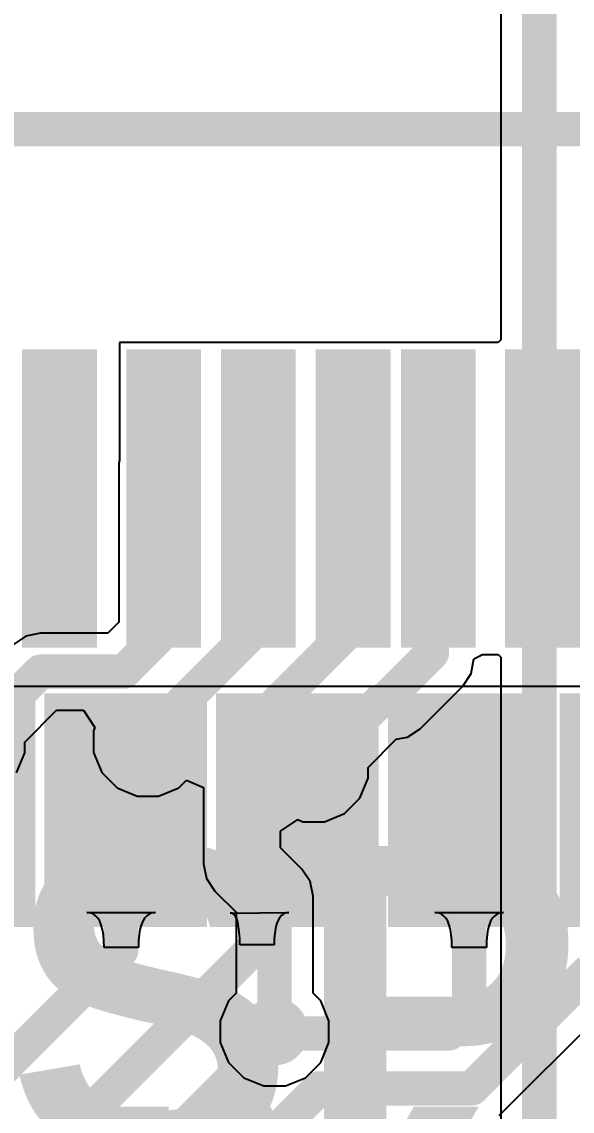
# Model space of a CAD drawing. Header units: millimetres. Extents: x 263 to 304.8, y 57.6 to 115.4.
# Drawn here: x 284.43 to 288.5, y 87.52 to 95.57 of the extents above; entities that cross this region are included whole.
import ezdxf

# ---------------------------------------------------------------- set-up
doc = ezdxf.new("R2010")
doc.units = ezdxf.units.MM
for name, color, linetype in [('BottomLayer', 5, 'Continuous'), ('BottomOverlay', 54, 'Continuous'), ('BottomPaste', 16, 'Continuous'), ('BottomSolder', 6, 'Continuous'), ('TopLayer', 1, 'Continuous'), ('TopOverlay', 2, 'Continuous'), ('TopPaste', 8, 'Continuous'), ('TopSolder', 216, 'Continuous'), ('ViaHoleLayer', 16, 'Continuous')]:
    doc.layers.add(name, color=color, linetype=linetype)
doc.styles.add('Arial', font='arialbd.ttf', dxfattribs={"height": 0.2})

# ---------------------------------------------------------------- blocks, each defined once
blk = doc.blocks.new('ST7789V_12P___B_3')
at = {"layer": 'BottomLayer'}
for points in [[(-1.82579772, 4.17600384), (0.17419828, 4.17600384), (0.17419828, 3.82599184), (-1.82579772, 3.82599184)], [(-1.82579772, 3.40600538), (0.17419828, 3.40600538), (0.17419828, 3.05599338), (-1.82579772, 3.05599338)], [(-1.82579772, 2.70600424), (0.17419828, 2.70600424), (0.17419828, 2.35599224), (-1.82579772, 2.35599224)], [(-1.82579772, 2.00600564), (0.17419828, 2.00600564), (0.17419828, 1.65599364), (-1.82579772, 1.65599364)], [(-1.82579772, 1.37600436), (0.17419828, 1.37600436), (0.17419828, 1.02599236), (-1.82579772, 1.02599236)], [(-1.82579772, 0.6060059), (0.17419828, 0.6060059), (0.17419828, 0.2559939), (-1.82579772, 0.2559939)]]:
    blk.add_hatch(color=5, dxfattribs=at).paths.add_polyline_path(points)
at = {"layer": 'BottomPaste'}
for points in [[(-1.82579772, 4.17600384), (0.17419828, 4.17600384), (0.17419828, 3.82599184), (-1.82579772, 3.82599184)], [(-1.82579772, 3.40600538), (0.17419828, 3.40600538), (0.17419828, 3.05599338), (-1.82579772, 3.05599338)], [(-1.82579772, 2.70600424), (0.17419828, 2.70600424), (0.17419828, 2.35599224), (-1.82579772, 2.35599224)], [(-1.82579772, 2.00600564), (0.17419828, 2.00600564), (0.17419828, 1.65599364), (-1.82579772, 1.65599364)], [(-1.82579772, 1.37600436), (0.17419828, 1.37600436), (0.17419828, 1.02599236), (-1.82579772, 1.02599236)], [(-1.82579772, 0.6060059), (0.17419828, 0.6060059), (0.17419828, 0.2559939), (-1.82579772, 0.2559939)]]:
    blk.add_hatch(color=16, dxfattribs=at).paths.add_polyline_path(points)
at = {"layer": 'BottomSolder'}
for points in [[(-1.92739772, 4.277603839999999), (0.27579828, 4.277603839999999), (0.27579828, 3.72439184), (-1.92739772, 3.72439184)], [(-1.92739772, 3.507605379999999), (0.27579828, 3.507605379999999), (0.27579828, 2.95439338), (-1.92739772, 2.95439338)], [(-1.92739772, 2.80760424), (0.27579828, 2.80760424), (0.27579828, 2.25439224), (-1.92739772, 2.25439224)], [(-1.92739772, 2.10760564), (0.27579828, 2.10760564), (0.27579828, 1.55439364), (-1.92739772, 1.55439364)], [(-1.92739772, 1.47760436), (0.27579828, 1.47760436), (0.27579828, 0.9243923599999999), (-1.92739772, 0.9243923599999999)], [(-1.92739772, 0.7076059), (0.27579828, 0.7076059), (0.27579828, 0.1543939), (-1.92739772, 0.1543939)]]:
    blk.add_hatch(color=6, dxfattribs=at).paths.add_polyline_path(points)
at = {"layer": 'BottomOverlay', "const_width": 0.254}
blk.add_lwpolyline([(1.905, 9.18100018), (1.905, -2.18240356)], dxfattribs=at)
blk = doc.blocks.new('ESP32S3_WROOM_1_5')
at = {"layer": 'TopLayer'}
for points in [[(-3.64959773, -9.652), (-3.64959773, -8.128), (-2.64959719, -8.128), (-2.64959719, -9.652)], [(-2.37960027, -9.652), (-2.37960027, -8.128), (-1.37959973, -8.128), (-1.37959973, -9.652)], [(-1.10960027, -9.652), (-1.10960027, -8.128), (-0.1095997299999999, -8.128), (-0.1095997300000001, -9.652)]]:
    blk.add_hatch(color=1, dxfattribs=at).paths.add_polyline_path(points)
at = {"layer": 'TopPaste'}
for points in [[(-3.64959773, -9.652), (-3.64959773, -8.128), (-2.64959719, -8.128), (-2.64959719, -9.652)], [(-2.37960027, -9.652), (-2.37960027, -8.128), (-1.37959973, -8.128), (-1.37959973, -9.652)], [(-1.10960027, -9.652), (-1.10960027, -8.128), (-0.1095997299999999, -8.128), (-0.1095997300000001, -9.652)]]:
    blk.add_hatch(color=8, dxfattribs=at).paths.add_polyline_path(points)
at = {"layer": 'TopSolder'}
for points in [[(-5.02120027, -9.75360254), (-5.02120027, -8.02640254), (-3.81799973, -8.02640254), (-3.81799973, -9.75360254)], [(-3.75119773, -9.7536), (-3.75119773, -8.026399999999999), (-2.54799719, -8.026399999999999), (-2.54799719, -9.7536)], [(-2.48120027, -9.7536), (-2.48120027, -8.026399999999999), (-1.27799973, -8.026399999999999), (-1.27799973, -9.7536)], [(-1.21120027, -9.7536), (-1.21120027, -8.026399999999999), (-0.007999729999999925, -8.026399999999999), (-0.007999730000000073, -9.7536)], [(0.05879718999999992, -9.7536), (0.05879719000000007, -8.026399999999999), (1.26199773, -8.026399999999999), (1.26199773, -9.7536)]]:
    blk.add_hatch(color=216, dxfattribs=at).paths.add_polyline_path(points)

msp = doc.modelspace()

# ---------------------------------------------------------------- hatches: boundary and pattern name
at = {"layer": 'BottomLayer'}
h = msp.add_hatch(color=5, dxfattribs=at)
edge = h.paths.add_edge_path()
edge.add_arc((285.36475312, 90.25140191999999), 0.2499995, 0, 360)
h = msp.add_hatch(color=5, dxfattribs=at)
edge = h.paths.add_edge_path()
edge.add_arc((286.59078064, 90.06312695999999), 0.2499995, 0, 360)
h = msp.add_hatch(color=5, dxfattribs=at)
edge = h.paths.add_edge_path()
edge.add_arc((286.30140352, 88.10991775999999), 0.2499995, 0, 360)
at = {"layer": 'TopLayer'}
h = msp.add_hatch(color=1, dxfattribs=at)
edge = h.paths.add_edge_path()
edge.add_arc((285.36475312, 90.25140191999999), 0.2499995, 0, 360)
h = msp.add_hatch(color=1, dxfattribs=at)
edge = h.paths.add_edge_path()
edge.add_arc((286.59078064, 90.06312695999999), 0.2499995, 0, 360)
h = msp.add_hatch(color=1, dxfattribs=at)
edge = h.paths.add_edge_path()
edge.add_arc((286.30140352, 88.10991775999999), 0.2499995, 0, 360)
at = {"layer": 'ViaHoleLayer'}
h = msp.add_hatch(color=16, dxfattribs=at)
edge = h.paths.add_edge_path()
edge.add_arc((285.36475312, 90.25140191999999), 0.1999996, 0, 360)
h = msp.add_hatch(color=16, dxfattribs=at)
edge = h.paths.add_edge_path()
edge.add_arc((286.59078064, 90.06312695999999), 0.1999996, 0, 360)
h = msp.add_hatch(color=16, dxfattribs=at)
edge = h.paths.add_edge_path()
edge.add_arc((286.30140352, 88.10991775999999), 0.1999996, 0, 360)

# ---------------------------------------------------------------- linework, layer by layer
at = {"layer": 'BottomLayer'}
for p, q in [((287.97397574, 105.2013263), (287.97397574, 93.22138328)), ((285.80940044, 93.20199799999999), (285.15459352, 93.20199799999999)), ((285.15459352, 93.20199799999999), (285.15459352, 92.33392252)), ((285.85459974, 93.20200308), (285.80940044, 93.20200308)), ((285.80940044, 93.20200308), (285.80940044, 93.20199799999999)), ((285.85459974, 93.20200054), (285.85459974, 93.20200308)), ((285.93640552, 93.20199799999999), (285.85459974, 93.20200054)), ((286.50940158, 93.20199799999999), (285.93640552, 93.20199799999999)), ((286.55459834, 93.20200308), (286.50940158, 93.20200308)), ((286.50940158, 93.20200308), (286.50940158, 93.20199799999999)), ((286.55459834, 93.20200054), (286.55459834, 93.20200308)), ((286.63640666, 93.20199799999999), (286.55459834, 93.20200054)), ((287.82759046, 93.20199799999999), (286.63640666, 93.20199799999999)), ((287.83940654, 93.20200054), (287.82759046, 93.20199799999999)), ((287.95459046, 93.20200054), (287.83940654, 93.20200054)), ((287.97397574, 93.22138328), (287.95459046, 93.20200054)), ((285.15459352, 92.33392252), (285.14911728, 92.306394)), ((285.14911728, 92.306394), (285.14911982, 92.3063813)), ((285.14911982, 92.3063813), (285.14911982, 91.13483424)), ((285.14911982, 91.13483424), (285.06935874, 91.0550757)), ((284.46302772, 91.03339172), (284.3706072799999, 90.97163923999999)), ((284.57204452, 91.05507824), (284.46302772, 91.03339172)), ((284.57205722, 91.0550757), (284.57204452, 91.05507824)), ((285.06935874, 91.0550757), (284.57205722, 91.0550757)), ((287.75397618, 90.75598054), (287.7756626999999, 90.86499479999999)), ((287.7756626999999, 90.86499479999999), (287.839404, 90.89719946)), ((287.839404, 90.89719946), (287.95459046, 90.89719946)), ((287.95459046, 90.89719946), (287.97397574, 90.87781671999998)), ((287.97397574, 90.87781671999998), (287.97397574, 82.02725022)), ((287.6922236999999, 90.6635601), (287.75397618, 90.75598054)), ((287.3772738599999, 90.34861026), (287.69221608, 90.66355502)), ((287.69221608, 90.66355502), (287.6922236999999, 90.6635601)), ((284.45444252, 90.24972552), (284.69004276, 90.48532829999999)), ((284.69004276, 90.48532829999999), (284.88863012, 90.48532829999999)), ((284.88863012, 90.48532829999999), (284.97348898, 90.35832575999999)), ((284.97348898, 90.35832575999999), (284.96235362, 90.33144494)), ((287.28485342, 90.28685777999999), (287.3772738599999, 90.34861026)), ((284.96235362, 90.33144494), (284.96235362, 90.1713589)), ((286.99318014, 90.06265197999998), (287.20062956, 90.27010393999998)), ((287.20062956, 90.27010393999998), (287.28485342, 90.28685777999999)), ((284.45444252, 90.17015747999999), (284.45444252, 90.24972552)), ((284.39318026, 90.02225836), (284.45444252, 90.17015747999999)), ((284.96235362, 90.1713589), (285.02361588, 90.02345978)), ((286.99318014, 89.98308394), (286.99318014, 90.06265197999998)), ((285.02361588, 90.02345978), (285.13681098, 89.91026468)), ((285.59269526, 89.91026468), (285.64950744, 89.96707686)), ((285.64950744, 89.96707686), (285.77650744, 89.91447092)), ((286.93191788, 89.83518482), (286.99318014, 89.98308394)), ((285.13681098, 89.91026468), (285.2847101, 89.84900241999999)), ((285.44479614, 89.84900241999999), (285.59269526, 89.91026468)), ((285.77650744, 89.91447092), (285.77650744, 89.34947331999999)), ((285.2847101, 89.84900241999999), (285.44479614, 89.84900241999999)), ((286.81872278, 89.72198972), (286.93191788, 89.83518482)), ((286.6708236599999, 89.66072746), (286.81872278, 89.72198972)), ((286.34625484, 89.59139307999999), (286.47325738, 89.67625193999999)), ((286.47325738, 89.67625193999999), (286.51073762, 89.66072746)), ((286.51073762, 89.66072746), (286.6708236599999, 89.66072746)), ((286.34625484, 89.46746139999999), (286.34625484, 89.59139307999999)), ((286.50284076, 89.31087547999999), (286.34625484, 89.46746139999999)), ((285.77650744, 89.34947331999999), (285.7765049, 89.34946062)), ((285.7765049, 89.34946062), (285.79819142, 89.24044382)), ((286.56459324, 89.21845504), (286.50284076, 89.31087547999999)), ((285.79819142, 89.24044382), (285.8599439, 89.14802338)), ((285.8599439, 89.14802338), (286.01652982, 88.99143746)), ((286.58627976, 89.10943823999999), (286.56459324, 89.21845504)), ((286.5862772199999, 89.10942553999999), (286.58627976, 89.10943823999999)), ((286.5862772199999, 88.39412343999999), (286.5862772199999, 89.10942553999999)), ((286.01652982, 88.99143746), (286.01652982, 88.39412343999999)), ((285.96026628, 88.3378599), (285.8990040199999, 88.18996077999999)), ((286.01652982, 88.39412343999999), (285.96026628, 88.3378599)), ((286.64254076, 88.3378599), (286.5862772199999, 88.39412343999999)), ((286.70380302, 88.18996077999999), (286.64254076, 88.3378599)), ((285.8990040199999, 88.18996077999999), (285.8990040199999, 88.02987474)), ((286.70380302, 88.02987474), (286.70380302, 88.18996077999999)), ((285.8990040199999, 88.02987474), (285.96026628, 87.88197561999999)), ((286.64254076, 87.88197561999999), (286.70380302, 88.02987474)), ((285.96026628, 87.88197561999999), (286.07346138, 87.76878051999999)), ((286.52934566, 87.76878051999999), (286.64254076, 87.88197561999999)), ((286.07346138, 87.76878051999999), (286.2213605, 87.70751826)), ((286.2213605, 87.70751826), (286.38144654, 87.70751826)), ((286.38144654, 87.70751826), (286.52934566, 87.76878051999999))]:
    msp.add_line(p, q, dxfattribs=at)
at = {"layer": 'BottomLayer', "const_width": 0.254}
for points in [[(288.2588494399999, 92.3544), (288.2588494399999, 105.33740934)], [(285.43399352, 92.306394), (285.48199952, 92.3544)], [(288.2588494399999, 81.90924944), (288.2588494399999, 92.3544)], [(285.43399352, 91.016836), (285.43399352, 92.306394)], [(286.13399466, 92.001594), (286.18200066, 92.0496)], [(286.13399466, 91.05666066), (286.13399466, 92.001594)], [(286.83399326, 92.001594), (286.88199926, 92.0496)], [(286.83399326, 91.05502236), (286.83399326, 92.001594)], [(287.46399454, 92.001594), (287.51200054, 92.0496)], [(287.46399454, 90.90812654), (287.46399454, 92.001594)], [(285.36475312, 90.28741912), (286.13399466, 91.05666066)], [(286.06138114, 90.28241023999999), (286.83399326, 91.05502236)], [(285.18735952, 90.770202), (285.43399352, 91.016836)], [(287.1059155, 90.55004749999999), (287.46399454, 90.90812654)], [(284.05204302, 90.2502005), (284.57204452, 90.770202)], [(284.57204452, 90.770202), (285.18735952, 90.770202)], [(286.59078064, 90.06312695999999), (287.07770118, 90.55004749999999)], [(287.07770118, 90.55004749999999), (287.1059155, 90.55004749999999)], [(285.36475312, 90.25140191999999), (285.36475312, 90.28741912)], [(286.06138114, 89.34946062), (286.06138114, 90.28241023999999)], [(286.06138114, 89.34946062), (286.30140352, 89.10943823999999)], [(286.30140352, 88.10991775999999), (286.30140352, 89.10943823999999)]]:
    msp.add_lwpolyline(points, dxfattribs=at)
at = {"layer": 'BottomLayer', "const_width": 0.127}
for points in [[(285.41849952, 92.3544, 1), (285.54549952, 92.3544, 1)], [(288.19534944, 92.3544, 1), (288.32234944, 92.3544, 1)], [(288.19534944, 92.3544, 1), (288.32234944, 92.3544, 1)], [(285.37049352, 92.306394, 1), (285.49749352, 92.306394, 1)], [(285.37049352, 92.306394, 1), (285.49749352, 92.306394, 1)], [(286.07049466, 92.001594, 1), (286.19749466, 92.001594, 1)], [(286.07049466, 92.001594, 1), (286.19749466, 92.001594, 1)], [(286.11850066, 92.0496, 1), (286.24550066, 92.0496, 1)], [(286.77049326, 92.001594, 1), (286.89749326, 92.001594, 1)], [(286.77049326, 92.001594, 1), (286.89749326, 92.001594, 1)], [(286.81849926, 92.0496, 1), (286.94549926, 92.0496, 1)], [(287.40049454, 92.001594, 1), (287.52749454, 92.001594, 1)], [(287.40049454, 92.001594, 1), (287.52749454, 92.001594, 1)], [(287.4485005399999, 92.0496, 1), (287.57550054, 92.0496, 1)], [(286.07049466, 91.05666066, 1), (286.19749466, 91.05666066, 1)], [(286.07049466, 91.05666066, 1), (286.19749466, 91.05666066, 1)], [(286.77049326, 91.05502236, 1), (286.89749326, 91.05502236, 1)], [(286.77049326, 91.05502236, 1), (286.89749326, 91.05502236, 1)], [(285.37049352, 91.016836, 1), (285.49749352, 91.016836, 1)], [(285.37049352, 91.016836, 1), (285.49749352, 91.016836, 1)], [(287.40049454, 90.90812654, 1), (287.52749454, 90.90812654, 1)], [(287.40049454, 90.90812654, 1), (287.52749454, 90.90812654, 1)], [(284.50854452, 90.770202, 1), (284.63554452, 90.770202, 1)], [(284.50854452, 90.770202, 1), (284.63554452, 90.770202, 1)], [(285.12385952, 90.770202, 1), (285.25085952, 90.770202, 1)], [(285.12385952, 90.770202, 1), (285.25085952, 90.770202, 1)], [(287.01420118, 90.55004749999999, 1), (287.14120118, 90.55004749999999, 1)], [(287.01420118, 90.55004749999999, 1), (287.14120118, 90.55004749999999, 1)], [(287.0424155, 90.55004749999999, 1), (287.1694155, 90.55004749999999, 1)], [(287.0424155, 90.55004749999999, 1), (287.1694155, 90.55004749999999, 1)], [(285.30125312, 90.28741912, 1), (285.42825312, 90.28741912, 1)], [(285.30125312, 90.28741912, 1), (285.42825312, 90.28741912, 1)], [(285.30125312, 90.25140191999999, 1), (285.42825312, 90.25140191999999, 1)], [(285.99788114, 90.28241023999999, 1), (286.12488114, 90.28241023999999, 1)], [(285.99788114, 90.28241023999999, 1), (286.12488114, 90.28241023999999, 1)], [(286.52728064, 90.06312695999999, 1), (286.65428064, 90.06312695999999, 1)], [(285.99788114, 89.34946062, 1), (286.12488114, 89.34946062, 1)], [(285.99788114, 89.34946062, 1), (286.12488114, 89.34946062, 1)], [(286.23790352, 89.10943823999999, 1), (286.36490352, 89.10943823999999, 1)], [(286.23790352, 89.10943823999999, 1), (286.36490352, 89.10943823999999, 1)], [(286.23790352, 88.10991775999999, 1), (286.36490352, 88.10991775999999, 1)]]:
    msp.add_lwpolyline(points, format="xyb", close=True, dxfattribs=at)
at = {"layer": 'TopLayer'}
for p, q in [((284.54810502, 90.65949864), (282.04290048, 90.65949864)), ((289.66289794, 90.65950117999999), (284.54810502, 90.65950117999999)), ((284.54810502, 90.65950117999999), (284.54810502, 90.65949864)), ((284.9383683999999, 88.9866267), (284.9142384, 88.98919717999999)), ((284.9142384, 88.98919717999999), (285.4222384, 88.98919717999999)), ((284.9599584, 88.97891526), (284.9383683999999, 88.9866267)), ((284.9790083999999, 88.96606286), (284.9599584, 88.97891526)), ((285.3765184, 88.97891526), (285.3574684, 88.96606286)), ((285.3981084, 88.9866267), (285.3765184, 88.97891526)), ((285.4222384, 88.98919717999999), (285.3981084, 88.9866267)), ((285.97355048, 88.98614918), (286.40681352, 88.98919717999999)), ((285.98707344, 88.98379714), (285.97355048, 88.98614918)), ((285.999174, 88.9767461), (285.98707344, 88.98379714)), ((286.36790326, 88.97942834), (286.3516879, 88.96744462)), ((286.38627762, 88.98668004), (286.36790326, 88.97942834)), ((286.40681352, 88.98919717999999), (286.38627762, 88.98668004)), ((287.51031144, 88.9866267), (287.48618144, 88.98919717999999)), ((287.48618144, 88.98919717999999), (287.99418144, 88.98919717999999)), ((287.53190144, 88.97891526), (287.51031144, 88.9866267)), ((287.5509514399999, 88.96606286), (287.53190144, 88.97891526)), ((287.94846144, 88.97891526), (287.92941144, 88.96606286)), ((287.97005144, 88.9866267), (287.94846144, 88.97891526)), ((287.99418144, 88.98919717999999), (287.97005144, 88.9866267)), ((284.9955184, 88.94806949999999), (284.9790083999999, 88.96606286)), ((285.0094884, 88.92493517999999), (284.9955184, 88.94806949999999)), ((285.0209184, 88.89665989999999), (285.0094884, 88.92493517999999)), ((285.3269883999999, 88.92493517999999), (285.3155584, 88.89665989999999)), ((285.3409584, 88.94806949999999), (285.3269883999999, 88.92493517999999)), ((285.3574684, 88.96606286), (285.3409584, 88.94806949999999)), ((286.00984962, 88.96499098), (285.999174, 88.9767461)), ((286.01910284, 88.94853432), (286.00984962, 88.96499098)), ((286.02693112, 88.92737611999999), (286.01910284, 88.94853432)), ((286.033337, 88.90151891999999), (286.02693112, 88.92737611999999)), ((286.03832048, 88.87095763999999), (286.033337, 88.90151891999999)), ((286.31602122, 88.90310387999999), (286.30845456, 88.87219207999999)), ((286.32574688, 88.92928366), (286.31602122, 88.90310387999999)), ((286.33763662, 88.95073142), (286.32574688, 88.92928366)), ((286.3516879, 88.96744462), (286.33763662, 88.95073142)), ((287.56746144, 88.94806949999999), (287.5509514399999, 88.96606286)), ((287.58143144, 88.92493517999999), (287.56746144, 88.94806949999999)), ((287.59286144, 88.89665989999999), (287.58143144, 88.92493517999999)), ((287.89893144, 88.92493517999999), (287.88750144, 88.89665989999999)), ((287.91290144, 88.94806949999999), (287.89893144, 88.92493517999999)), ((287.92941144, 88.96606286), (287.91290144, 88.94806949999999)), ((285.0298084, 88.86324366), (285.0209184, 88.89665989999999)), ((285.0361584, 88.82468646), (285.0298084, 88.86324366)), ((285.0399684, 88.7809883), (285.0361584, 88.82468646)), ((285.3003184, 88.82468646), (285.2965084, 88.7809883)), ((285.3066684, 88.86324366), (285.3003184, 88.82468646)), ((285.3155584, 88.89665989999999), (285.3066684, 88.86324366)), ((286.04401516, 88.79572791999999), (286.03832048, 88.87095763999999)), ((286.30304944, 88.83654826), (286.2998084, 88.79616988)), ((286.30845456, 88.87219207999999), (286.30304944, 88.83654826)), ((287.60175144, 88.86324366), (287.59286144, 88.89665989999999)), ((287.60810144, 88.82468646), (287.60175144, 88.86324366)), ((287.61191144, 88.7809883), (287.60810144, 88.82468646)), ((287.87226144, 88.82468646), (287.86845144, 88.7809883)), ((287.87861144, 88.86324366), (287.87226144, 88.82468646)), ((287.88750144, 88.89665989999999), (287.87861144, 88.86324366)), ((285.0412384, 88.73214918), (285.0399684, 88.7809883)), ((285.2965084, 88.7809883), (285.2952384, 88.73214918)), ((286.04472636, 88.75106201999999), (286.04401516, 88.79572791999999)), ((286.29872636, 88.75106201999999), (286.04472636, 88.75106201999999)), ((286.2998084, 88.79616988), (286.29872636, 88.75106201999999)), ((287.61318144, 88.73214918), (287.61191144, 88.7809883)), ((287.86845144, 88.7809883), (287.86718144, 88.73214918)), ((285.2952384, 88.73214918), (285.0412384, 88.73214918)), ((287.86718144, 88.73214918), (287.61318144, 88.73214918)), ((287.96116398, 87.4884458), (288.83892702, 88.36621138))]:
    msp.add_line(p, q, dxfattribs=at)
at = {"layer": 'TopLayer', "const_width": 0.254}
for points in [[(285.242, 90.26078214), (285.3553729, 90.26078214)], [(285.3553729, 90.26078214), (285.36475312, 90.25140191999999)], [(285.36475312, 89.90935028), (285.36475312, 90.25140191999999)], [(286.47050148, 89.9428478), (286.59078064, 90.06312695999999)], [(285.1682384, 89.71283555999999), (285.36475312, 89.90935028)], [(286.47050148, 89.74510117999999), (286.47050148, 89.9428478)], [(286.17172636, 89.44632606), (286.47050148, 89.74510117999999)], [(287.74018144, 89.74478114), (287.74050148, 89.74510117999999)], [(287.74018144, 88.24507369999999), (287.74018144, 89.74478114)], [(285.1682384, 88.70998768), (285.1682384, 89.71283555999999)], [(286.17172636, 88.75106201999999), (286.17172636, 89.44632606)], [(284.1390507199999, 87.68079999999999), (285.1682384, 88.70998768)], [(284.61886434, 87.19819999999999), (286.17172636, 88.75106201999999)], [(287.75972674, 87.68988304), (288.6374974, 88.5676537)], [(287.59139078, 88.09628304), (287.74018144, 88.24507369999999)], [(284.96644556, 86.741), (286.3217286, 88.09628304)], [(286.3217286, 88.09628304), (286.9438, 88.09628304)], [(286.95656096, 88.09628304), (287.59139078, 88.09628304)], [(285.8635126, 86.92334405999999), (286.63005158, 87.68988304)], [(286.63005158, 87.68988304), (287.75972674, 87.68988304)]]:
    msp.add_lwpolyline(points, dxfattribs=at)
at = {"layer": 'TopLayer', "const_width": 0.127}
for points in [[(285.1785, 90.26078214, 1), (285.3055, 90.26078214, 1)], [(285.2918729, 90.26078214, 1), (285.4188729, 90.26078214, 1)], [(285.2918729, 90.26078214, 1), (285.4188729, 90.26078214, 1)], [(285.30125312, 90.25140191999999, 1), (285.42825312, 90.25140191999999, 1)], [(285.30125312, 90.25140191999999, 1), (285.42825312, 90.25140191999999, 1)], [(286.52728064, 90.06312695999999, 1), (286.65428064, 90.06312695999999, 1)], [(285.30125312, 89.90935028, 1), (285.42825312, 89.90935028, 1)], [(285.30125312, 89.90935028, 1), (285.42825312, 89.90935028, 1)], [(286.40700148, 89.9428478, 1), (286.53400148, 89.9428478, 1)], [(286.40700148, 89.9428478, 1), (286.53400148, 89.9428478, 1)], [(286.40700148, 89.74510117999999, 1), (286.53400148, 89.74510117999999, 1)], [(286.40700148, 89.74510117999999, 1), (286.53400148, 89.74510117999999, 1)], [(287.67668144, 89.74478114, 1), (287.80368144, 89.74478114, 1)], [(287.67668144, 89.74478114, 1), (287.80368144, 89.74478114, 1)], [(287.67700148, 89.74510117999999, 1), (287.80400148, 89.74510117999999, 1)], [(285.1047384, 89.71283555999999, 1), (285.2317384, 89.71283555999999, 1)], [(285.1047384, 89.71283555999999, 1), (285.2317384, 89.71283555999999, 1)], [(286.10822636, 89.44632606, 1), (286.23522636, 89.44632606, 1)], [(286.10822636, 89.44632606, 1), (286.23522636, 89.44632606, 1)], [(285.1047384, 88.70998768, 1), (285.2317384, 88.70998768, 1)], [(285.1047384, 88.70998768, 1), (285.2317384, 88.70998768, 1)], [(286.10822636, 88.75106201999999, 1), (286.23522636, 88.75106201999999, 1)], [(286.10822636, 88.75106201999999, 1), (286.23522636, 88.75106201999999, 1)], [(287.67668144, 88.24507369999999, 1), (287.80368144, 88.24507369999999, 1)], [(287.67668144, 88.24507369999999, 1), (287.80368144, 88.24507369999999, 1)], [(286.2582286, 88.09628304, 1), (286.3852286, 88.09628304, 1)], [(286.2582286, 88.09628304, 1), (286.3852286, 88.09628304, 1)], [(286.8803, 88.09628304, 1), (287.0073, 88.09628304, 1)], [(286.89306096, 88.09628304, 1), (287.02006096, 88.09628304, 1)], [(287.52789078, 88.09628304, 1), (287.65489078, 88.09628304, 1)], [(287.52789078, 88.09628304, 1), (287.65489078, 88.09628304, 1)], [(286.56655158, 87.68988304, 1), (286.69355158, 87.68988304, 1)], [(286.56655158, 87.68988304, 1), (286.69355158, 87.68988304, 1)], [(287.69622674, 87.68988304, 1), (287.82322674, 87.68988304, 1)], [(287.69622674, 87.68988304, 1), (287.82322674, 87.68988304, 1)]]:
    msp.add_lwpolyline(points, format="xyb", close=True, dxfattribs=at)

# ---------------------------------------------------------------- block references
msp.add_blockref('ESP32S3_WROOM_1_5', (288.35010148, 98.63510117999999))
at = {"rotation": 90}
msp.add_blockref('ST7789V_12P___B_3', (288.7129989, 92.87539971999999), dxfattribs=at)

# ---------------------------------------------------------------- texts
at = {"layer": 'TopOverlay', "style": 'Arial'}
for s, p in [('ESP32S3_SP', (282.194, 87.19592162)), ('KSDIY', (278.1046, 85.26990565999999))]:
    msp.add_text(s, height=2.286, rotation=360, dxfattribs=at).set_placement(p)

doc.saveas('drawing.dxf')
